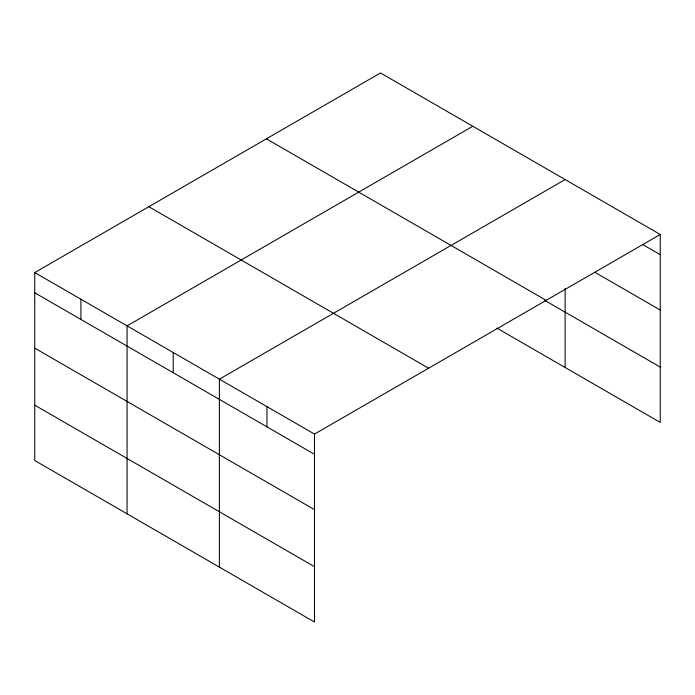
<?xml version="1.0" encoding="UTF-8"?>
<svg xmlns="http://www.w3.org/2000/svg" width="695" height="695" viewBox="0 0 695 695"><rect width="100%" height="100%" fill="white"/><g stroke="black" fill="none" stroke-linecap="round" stroke-linejoin="round"><path stroke-width="1.04" d="M660.25 234.476L380.495 72.958L34.75 272.57L34.75 460.524L314.505 622.042L314.505 434.088L660.25 234.476L660.25 422.43L496.821 328.066M472.817 126.255L127.072 325.877L127.072 513.822M565.131 179.562L219.385 379.175L219.385 567.129M642.536 244.458L660.25 254.691M594.972 272.353L660.25 310.04M266.402 138.835L546.157 300.344M544.819 300.431L660.25 367.073M148.843 206.702L428.598 368.22M34.75 272.57L314.505 434.088M34.75 292.786L314.505 454.304M34.75 348.143L314.505 509.652M34.75 405.168L314.505 566.686M565.131 288.486L565.131 367.516M266.95 406.627L266.95 426.843M173.229 352.521L173.229 372.737M80.907 299.224L80.907 319.439"/></g></svg>
